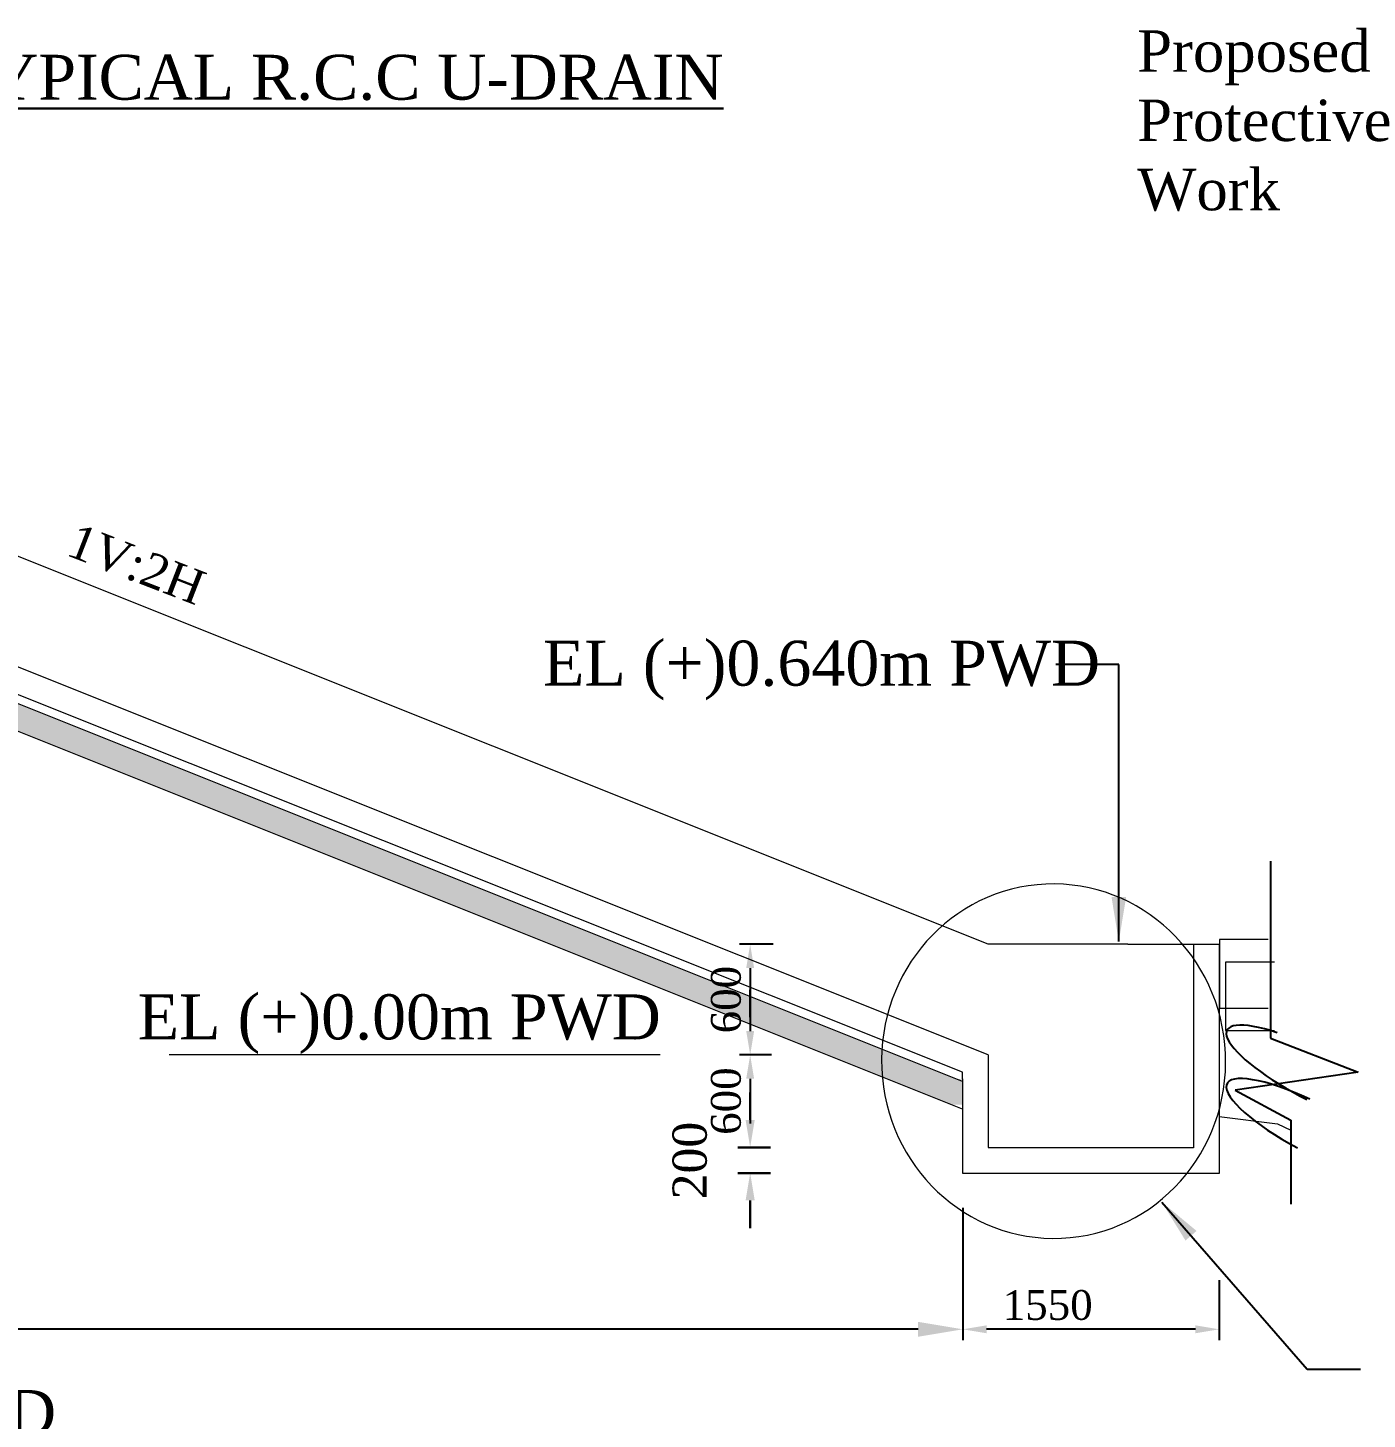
# Model space of a CAD drawing. Header units: metres. Extents: x -2434 to 11656, y -15288 to 8109.
# Drawn here: x 3242.9 to 3287.88, y -14067.25 to -14020.52 of the extents above; entities that cross this region are included whole.
import ezdxf

# ---------------------------------------------------------------- set-up
doc = ezdxf.new("R2010")
doc.units = ezdxf.units.M
doc.layers.add('Blocks', color=11, linetype='Continuous', lineweight=9)
doc.layers.add('Layer1', color=7, linetype='Continuous', lineweight=13)
doc.styles.get("Standard").update_dxf_attribs({"font": 'times.ttf'})
doc.styles.add('TIMES', font='ARIALN.TTF')
doc.dimstyles.get("Standard").update_dxf_attribs({"dimtxt": 0.5, "dimasz": 0.4075, "dimexe": 0.364, "dimexo": 0.219, "dimgap": 0.09, "dimtad": 0, "dimdec": 0, "dimlfac": 1000, "dimzin": 0, "dimdsep": 46, "dimtxsty": 'Standard', "dimcen": 0.09, "dimadec": 0, "dimazin": 0, "dimtfac": 1, "dimtdec": 0, "dimtofl": 0, "dimtmove": 0, "dimatfit": 3, "dimfxl": 1, "dimtolj": 1, "dimtzin": 0, "dimarcsym": 0})
pattern_1 = [(37.5, (3345.56515, -14675.08254), (-0.01840036, 0.56282522), [0, -0.443992, 0, -0.49657, 0, -0.4746625]), (7.5, (3345.56515, -14675.08254), (0.5169518, 0.8243489), [0, -0.239522, 0, -0.400177, 0, -0.1533525]), (327.5, (3345.20587, -14675.08254), (0.90964123, 0.00165276), [0, -0.14605, 0, -0.52578, 0, -0.686435]), (317.5, (3345.2059, -14675.0825), (0.8780899, 0.2563687), [0, -0.073025, 0, -0.344678, 0, -0.394335])]

# ---------------------------------------------------------------- blocks, each defined once
blk = doc.blocks.new('*D1238')
at = {"layer": 'Blocks', "color": 0, "lineweight": -2, "ltscale": 0.5}
for p, q in [((3274.299, -14060.159), (3274.299, -14064.6)), ((3195.053, -14064.74), (3195.053, -14063.872)), ((3196.553, -14064.236), (3234.06, -14064.236)), ((3272.799, -14064.236), (3235.291, -14064.236))]:
    blk.add_line(p, q, dxfattribs=at)
at = {"layer": 'Blocks', "color": 0, "lineweight": -3, "ltscale": 0.5}
for points in [[(3196.553, -14063.986), (3196.553, -14064.486), (3195.053, -14064.236)], [(3272.799, -14063.986), (3272.799, -14064.486), (3274.299, -14064.236)]]:
    blk.add_solid(points, dxfattribs=at)
at = {"layer": 'Defpoints', "color": 0, "lineweight": -3, "ltscale": 0.5}
for p in [(3274.299, -14059.94), (3274.299, -14064.236), (3195.053, -14064.959)]:
    blk.add_point(p, dxfattribs=at)
at = {"layer": 'Blocks', "color": 0, "lineweight": 30, "ltscale": 0.5, "insert": (3234.676, -14064.236), "char_height": 1.25, "attachment_point": 5}
blk.add_mtext('\\A1;L', dxfattribs=at)
blk = doc.blocks.new('*D1240')
at = {"layer": 'Blocks', "color": 0, "lineweight": -2, "ltscale": 0.5}
for p, q in [((3267.871, -14055.02), (3266.794, -14055.02)), ((3267.158, -14055.82), (3267.158, -14057.325)), ((3267.837, -14058.125), (3266.794, -14058.125))]:
    blk.add_line(p, q, dxfattribs=at)
at = {"layer": 'Blocks', "color": 0, "lineweight": -3, "ltscale": 0.5}
for points in [[(3267.025, -14055.82), (3267.291, -14055.82), (3267.158, -14055.02)], [(3267.025, -14057.325), (3267.291, -14057.325), (3267.158, -14058.125)]]:
    blk.add_solid(points, dxfattribs=at)
at = {"layer": 'Defpoints', "color": 0, "lineweight": -3, "ltscale": 0.5}
for p in [(3268.09, -14055.02), (3267.158, -14058.125), (3268.056, -14058.125)]:
    blk.add_point(p, dxfattribs=at)
at = {"layer": 'Blocks', "color": 0, "lineweight": 30, "ltscale": 0.5, "insert": (3266.349, -14056.572), "char_height": 1, "attachment_point": 5, "rotation": 90}
blk.add_mtext('\\A1;600', dxfattribs=at)
blk = doc.blocks.new('*D1241')
at = {"layer": 'Blocks', "color": 0, "lineweight": -2, "ltscale": 0.5}
for p, q in [((3267.927, -14051.304), (3266.794, -14051.304)), ((3267.158, -14052.104), (3267.158, -14054.22)), ((3267.871, -14055.02), (3266.794, -14055.02))]:
    blk.add_line(p, q, dxfattribs=at)
at = {"layer": 'Blocks', "color": 0, "lineweight": -3, "ltscale": 0.5}
for points in [[(3267.025, -14052.104), (3267.291, -14052.104), (3267.158, -14051.304)], [(3267.025, -14054.22), (3267.291, -14054.22), (3267.158, -14055.02)]]:
    blk.add_solid(points, dxfattribs=at)
at = {"layer": 'Defpoints', "color": 0, "lineweight": -3, "ltscale": 0.5}
for p in [(3268.146, -14051.304), (3267.158, -14055.02), (3268.09, -14055.02)]:
    blk.add_point(p, dxfattribs=at)
at = {"layer": 'Blocks', "color": 0, "lineweight": 30, "ltscale": 0.5, "insert": (3266.349, -14053.162), "char_height": 1, "attachment_point": 5, "rotation": 90}
blk.add_mtext('\\A1;600', dxfattribs=at)
blk = doc.blocks.new('*D1250')
at = {"layer": 'Blocks', "color": 0, "lineweight": -2, "ltscale": 0.5}
for p, q in [((3274.299, -14062.993), (3274.299, -14064.6)), ((3282.909, -14062.583), (3282.909, -14064.6)), ((3282.109, -14064.236), (3275.099, -14064.236))]:
    blk.add_line(p, q, dxfattribs=at)
at = {"layer": 'Blocks', "color": 0, "lineweight": -3, "ltscale": 0.5}
for points in [[(3275.099, -14064.103), (3275.099, -14064.369), (3274.299, -14064.236)], [(3282.109, -14064.103), (3282.109, -14064.369), (3282.909, -14064.236)]]:
    blk.add_solid(points, dxfattribs=at)
at = {"layer": 'Defpoints', "color": 0, "lineweight": -3, "ltscale": 0.5}
for p in [(3282.909, -14062.364), (3274.299, -14062.774), (3274.299, -14064.236)]:
    blk.add_point(p, dxfattribs=at)
at = {"layer": 'Blocks', "color": 0, "lineweight": 30, "ltscale": 0.5, "insert": (3277.149, -14063.427), "char_height": 1, "attachment_point": 5}
blk.add_mtext('\\A1;1550', dxfattribs=at)
blk = doc.blocks.new('*D1283')
at = {"layer": 'Blocks', "color": 0, "lineweight": -2, "ltscale": 0.5}
for p, q in [((3274.299, -14060.159), (3274.299, -14064.6)), ((3195.053, -14064.74), (3195.053, -14063.872)), ((3196.553, -14064.236), (3234.06, -14064.236)), ((3272.799, -14064.236), (3235.291, -14064.236))]:
    blk.add_line(p, q, dxfattribs=at)
at = {"layer": 'Blocks', "color": 0, "lineweight": -3, "ltscale": 0.5}
for points in [[(3196.553, -14063.986), (3196.553, -14064.486), (3195.053, -14064.236)], [(3272.799, -14063.986), (3272.799, -14064.486), (3274.299, -14064.236)]]:
    blk.add_solid(points, dxfattribs=at)
at = {"layer": 'Defpoints', "color": 0, "lineweight": -3, "ltscale": 0.5}
for p in [(3274.299, -14059.94), (3274.299, -14064.236), (3195.053, -14064.959)]:
    blk.add_point(p, dxfattribs=at)
at = {"layer": 'Blocks', "color": 0, "lineweight": 30, "ltscale": 0.5, "insert": (3234.676, -14064.236), "char_height": 1.25, "attachment_point": 5}
blk.add_mtext('\\A1;L', dxfattribs=at)
blk = doc.blocks.new('*D1285')
at = {"layer": 'Blocks', "color": 0, "lineweight": -2, "ltscale": 0.5}
for p, q in [((3267.871, -14055.02), (3266.794, -14055.02)), ((3267.158, -14055.82), (3267.158, -14057.325)), ((3267.837, -14058.125), (3266.794, -14058.125))]:
    blk.add_line(p, q, dxfattribs=at)
at = {"layer": 'Blocks', "color": 0, "lineweight": -3, "ltscale": 0.5}
for points in [[(3267.025, -14055.82), (3267.291, -14055.82), (3267.158, -14055.02)], [(3267.025, -14057.325), (3267.291, -14057.325), (3267.158, -14058.125)]]:
    blk.add_solid(points, dxfattribs=at)
at = {"layer": 'Defpoints', "color": 0, "lineweight": -3, "ltscale": 0.5}
for p in [(3268.09, -14055.02), (3267.158, -14058.125), (3268.056, -14058.125)]:
    blk.add_point(p, dxfattribs=at)
at = {"layer": 'Blocks', "color": 0, "lineweight": 30, "ltscale": 0.5, "insert": (3266.349, -14056.572), "char_height": 1, "attachment_point": 5, "rotation": 90}
blk.add_mtext('\\A1;600', dxfattribs=at)
blk = doc.blocks.new('*D1286')
at = {"layer": 'Blocks', "color": 0, "lineweight": -2, "ltscale": 0.5}
for p, q in [((3267.927, -14051.304), (3266.794, -14051.304)), ((3267.158, -14052.104), (3267.158, -14054.22)), ((3267.871, -14055.02), (3266.794, -14055.02))]:
    blk.add_line(p, q, dxfattribs=at)
at = {"layer": 'Blocks', "color": 0, "lineweight": -3, "ltscale": 0.5}
for points in [[(3267.025, -14052.104), (3267.291, -14052.104), (3267.158, -14051.304)], [(3267.025, -14054.22), (3267.291, -14054.22), (3267.158, -14055.02)]]:
    blk.add_solid(points, dxfattribs=at)
at = {"layer": 'Defpoints', "color": 0, "lineweight": -3, "ltscale": 0.5}
for p in [(3268.146, -14051.304), (3267.158, -14055.02), (3268.09, -14055.02)]:
    blk.add_point(p, dxfattribs=at)
at = {"layer": 'Blocks', "color": 0, "lineweight": 30, "ltscale": 0.5, "insert": (3266.349, -14053.162), "char_height": 1, "attachment_point": 5, "rotation": 90}
blk.add_mtext('\\A1;600', dxfattribs=at)
blk = doc.blocks.new('*D1295')
at = {"layer": 'Blocks', "color": 0, "lineweight": -2, "ltscale": 0.5}
for p, q in [((3274.299, -14062.993), (3274.299, -14064.6)), ((3282.909, -14062.583), (3282.909, -14064.6)), ((3282.109, -14064.236), (3275.099, -14064.236))]:
    blk.add_line(p, q, dxfattribs=at)
at = {"layer": 'Blocks', "color": 0, "lineweight": -3, "ltscale": 0.5}
for points in [[(3275.099, -14064.103), (3275.099, -14064.369), (3274.299, -14064.236)], [(3282.109, -14064.103), (3282.109, -14064.369), (3282.909, -14064.236)]]:
    blk.add_solid(points, dxfattribs=at)
at = {"layer": 'Defpoints', "color": 0, "lineweight": -3, "ltscale": 0.5}
for p in [(3282.909, -14062.364), (3274.299, -14062.774), (3274.299, -14064.236)]:
    blk.add_point(p, dxfattribs=at)
at = {"layer": 'Blocks', "color": 0, "lineweight": 30, "ltscale": 0.5, "insert": (3277.149, -14063.427), "char_height": 1, "attachment_point": 5}
blk.add_mtext('\\A1;1550', dxfattribs=at)

msp = doc.modelspace()

# ---------------------------------------------------------------- hatches: boundary and pattern name
at = {"layer": 'Blocks', "lineweight": 5, "ltscale": 0.05}
h = msp.add_hatch(dxfattribs=at)
h.set_pattern_fill('AR-SAND', color=0, scale=0.0115, style=0)
h.set_pattern_definition(pattern_1)
h.paths.add_polyline_path([(3276.532468, -14058.966011), (3276.532468, -14056.420776), (3278.018451, -14056.420776), (3278.018451, -14058.966011)], flags=9)
h.paths.add_polyline_path([(3237.113242, -14043.746228), (3237.113242, -14041.197469), (3238.599225, -14041.197469), (3238.599225, -14043.746228)], flags=9)
h.paths.add_polyline_path([(3274.284353, -14056.687144), (3274.284353, -14055.824644), (3274.062884, -14055.824644), (3238.306141, -14041.521946), (3238.308428, -14041.536528), (3238.310669, -14041.551126), (3238.312863, -14041.565741), (3238.31501, -14041.580372), (3238.317109, -14041.595018), (3238.319162, -14041.609679), (3238.321167, -14041.624354), (3238.323125, -14041.639044), (3238.325035, -14041.653748), (3238.326898, -14041.668465), (3238.328714, -14041.683194), (3238.330482, -14041.697936), (3238.332203, -14041.712691), (3238.333876, -14041.727456), (3238.335501, -14041.742233), (3238.337079, -14041.757021), (3238.338609, -14041.771819), (3238.340091, -14041.786626), (3238.341525, -14041.801444), (3238.342911, -14041.81627), (3238.34425, -14041.831104), (3238.34554, -14041.845947), (3238.346782, -14041.860797), (3238.347977, -14041.875655), (3238.349123, -14041.89052), (3238.350221, -14041.90539), (3238.351271, -14041.920267), (3238.352273, -14041.935149), (3238.353226, -14041.950036), (3238.354132, -14041.964928), (3238.354989, -14041.979824), (3238.355798, -14041.994724), (3238.356558, -14042.009627), (3238.35727, -14042.024533), (3238.357934, -14042.039442), (3238.35855, -14042.054352), (3238.359117, -14042.069264), (3238.359635, -14042.084177), (3238.360106, -14042.099091), (3238.360527, -14042.114004), (3238.360901, -14042.128918), (3238.361226, -14042.143831), (3238.361502, -14042.158743), (3238.36173, -14042.173654), (3238.361909, -14042.188562), (3238.36204, -14042.203469), (3238.362123, -14042.218372), (3238.362157, -14042.233272), (3238.362142, -14042.248169), (3238.362079, -14042.263061), (3238.361968, -14042.277949), (3238.361808, -14042.292831), (3238.361599, -14042.307709), (3238.361342, -14042.32258), (3238.361037, -14042.337445), (3238.360683, -14042.352303), (3238.360281, -14042.367154), (3238.35983, -14042.381998), (3238.359331, -14042.396833), (3238.358783, -14042.41166), (3238.358187, -14042.426478), (3238.357542, -14042.441287), (3238.35685, -14042.456086), (3238.356108, -14042.470875), (3273.896781, -14056.687144)])
h = msp.add_hatch(dxfattribs=at)
h.set_pattern_fill('AR-SAND', color=0, scale=0.0115, style=0)
h.set_pattern_definition(pattern_1)
h.paths.add_polyline_path([(3276.532468, -14058.966011), (3276.532468, -14056.420776), (3278.018451, -14056.420776), (3278.018451, -14058.966011)], flags=9)
h.paths.add_polyline_path([(3237.113242, -14043.746228), (3237.113242, -14041.197469), (3238.599225, -14041.197469), (3238.599225, -14043.746228)], flags=9)
h.paths.add_polyline_path([(3274.284353, -14056.687144), (3274.284353, -14055.824644), (3274.062884, -14055.824644), (3238.306141, -14041.521946), (3238.308428, -14041.536528), (3238.310669, -14041.551126), (3238.312863, -14041.565741), (3238.31501, -14041.580372), (3238.317109, -14041.595018), (3238.319162, -14041.609679), (3238.321167, -14041.624354), (3238.323125, -14041.639044), (3238.325035, -14041.653748), (3238.326898, -14041.668465), (3238.328714, -14041.683194), (3238.330482, -14041.697936), (3238.332203, -14041.712691), (3238.333876, -14041.727456), (3238.335501, -14041.742233), (3238.337079, -14041.757021), (3238.338609, -14041.771819), (3238.340091, -14041.786626), (3238.341525, -14041.801444), (3238.342911, -14041.81627), (3238.34425, -14041.831104), (3238.34554, -14041.845947), (3238.346782, -14041.860797), (3238.347977, -14041.875655), (3238.349123, -14041.89052), (3238.350221, -14041.90539), (3238.351271, -14041.920267), (3238.352273, -14041.935149), (3238.353226, -14041.950036), (3238.354132, -14041.964928), (3238.354989, -14041.979824), (3238.355798, -14041.994724), (3238.356558, -14042.009627), (3238.35727, -14042.024533), (3238.357934, -14042.039442), (3238.35855, -14042.054352), (3238.359117, -14042.069264), (3238.359635, -14042.084177), (3238.360106, -14042.099091), (3238.360527, -14042.114004), (3238.360901, -14042.128918), (3238.361226, -14042.143831), (3238.361502, -14042.158743), (3238.36173, -14042.173654), (3238.361909, -14042.188562), (3238.36204, -14042.203469), (3238.362123, -14042.218372), (3238.362157, -14042.233272), (3238.362142, -14042.248169), (3238.362079, -14042.263061), (3238.361968, -14042.277949), (3238.361808, -14042.292831), (3238.361599, -14042.307709), (3238.361342, -14042.32258), (3238.361037, -14042.337445), (3238.360683, -14042.352303), (3238.360281, -14042.367154), (3238.35983, -14042.381998), (3238.359331, -14042.396833), (3238.358783, -14042.41166), (3238.358187, -14042.426478), (3238.357542, -14042.441287), (3238.35685, -14042.456086), (3238.356108, -14042.470875), (3273.896781, -14056.687144)])

# ---------------------------------------------------------------- linework, layer by layer
at = {"color": 0, "linetype": 'Continuous', "lineweight": -3, "ltscale": 0.5}
for p, q in [((3284.633026, -14048.507585), (3284.633026, -14054.45219)), ((3284.633026, -14054.45219), (3287.573765, -14055.598136)), ((3287.573765, -14055.598136), (3283.44959, -14056.206931)), ((3283.44959, -14056.206931), (3285.314438, -14057.209645)), ((3285.314438, -14057.209645), (3285.314438, -14060.038686))]:
    msp.add_line(p, q, dxfattribs=at)
for centre, start_param, end_param in [((3286.092819, -14055.70609), 8.416926858, 11.044514745), ((3286.092819, -14055.70609), 8.416926858, 11.044514745), ((3286.092819, -14057.499236), 1.749632247, 4.653164598), ((3286.092819, -14057.499236), 1.749632247, 4.653164598)]:
    msp.add_ellipse(centre, major_axis=(2.923175, -1.515475), ratio=0.252503121, start_param=start_param, end_param=end_param, dxfattribs=at)
at = {"layer": 'Blocks', "color": 0, "lineweight": 13, "ltscale": 0.05}
for p, q in [((3275.146853, -14051.30388), (3203.073763, -14022.474644)), ((3275.146853, -14051.30388), (3203.073763, -14022.474644)), ((3275.146853, -14055.019644), (3202.409353, -14025.924644)), ((3275.146853, -14055.019644), (3202.409353, -14025.924644)), ((3274.284353, -14055.603585), (3236.280013, -14040.401848)), ((3274.284353, -14055.603585), (3236.280013, -14040.401848)), ((3274.284353, -14055.913232), (3236.280013, -14040.711495)), ((3274.284353, -14055.913232), (3236.280013, -14040.711495)), ((3274.284353, -14056.842172), (3236.280013, -14041.640436)), ((3274.284353, -14056.842172), (3236.280013, -14041.640436)), ((3279.836263, -14051.30388), (3275.146853, -14051.30388)), ((3279.836263, -14051.30388), (3275.146853, -14051.30388)), ((3279.836263, -14051.30388), (3282.909353, -14051.30388)), ((3279.836263, -14051.30388), (3282.909353, -14051.30388)), ((3282.046853, -14051.30388), (3282.046853, -14058.141725)), ((3282.046853, -14051.30388), (3282.046853, -14058.141725)), ((3282.909353, -14051.320961), (3282.909353, -14059.004225)), ((3282.909353, -14051.320961), (3282.909353, -14059.004225)), ((3264.132266, -14055.019644), (3247.646989, -14055.019644)), ((3264.132266, -14055.019644), (3247.646989, -14055.019644)), ((3275.146853, -14055.019644), (3275.146853, -14058.124644)), ((3275.146853, -14055.019644), (3275.146853, -14058.124644)), ((3274.284353, -14055.824644), (3274.284353, -14055.603585)), ((3274.284353, -14055.824644), (3274.284353, -14055.603585)), ((3274.284353, -14055.824644), (3274.284353, -14058.987144)), ((3274.284353, -14055.824644), (3274.284353, -14058.987144)), ((3275.146853, -14058.124644), (3282.046853, -14058.124644)), ((3275.146853, -14058.124644), (3282.046853, -14058.124644)), ((3274.284353, -14058.987144), (3282.909353, -14058.987144)), ((3274.284353, -14058.987144), (3282.909353, -14058.987144))]:
    msp.add_line(p, q, dxfattribs=at)
at = {"layer": 'Blocks', "color": 0, "lineweight": 30, "ltscale": 0.5}
for p, q in [((3267.158014, -14053.754644), (3267.158014, -14052.834644)), ((3267.158014, -14053.754644), (3267.158014, -14052.834644)), ((3267.158014, -14057.204644), (3267.158014, -14056.284644)), ((3267.158014, -14057.204644), (3267.158014, -14056.284644)), ((3267.837676, -14058.124644), (3266.739414, -14058.124644)), ((3267.837676, -14058.124644), (3266.739414, -14058.124644)), ((3267.840884, -14058.987144), (3266.739414, -14058.987144)), ((3267.840884, -14058.987144), (3266.739414, -14058.987144)), ((3267.158014, -14059.907144), (3267.158014, -14060.837844)), ((3267.158014, -14059.907144), (3267.158014, -14060.837844))]:
    msp.add_line(p, q, dxfattribs=at)
at = {"layer": 'Blocks', "color": 0, "lineweight": 13, "ltscale": 0.05}
for points in [[(3284.555143, -14051.145856), (3282.914689, -14051.145856), (3282.914689, -14053.445856), (3284.555143, -14053.445856)], [(3284.763369, -14051.899209), (3283.122915, -14051.899209), (3283.122915, -14054.199209), (3284.763369, -14054.199209)], [(3284.633026, -14051.899209), (3283.122915, -14051.899209), (3283.122915, -14054.199209), (3284.763369, -14054.199209)], [(3282.909353, -14057.093852), (3284.867702, -14057.337429), (3285.314438, -14057.544603)], [(3282.909353, -14057.093852), (3284.867702, -14057.337429), (3285.314438, -14057.544603)]]:
    msp.add_lwpolyline(points, dxfattribs=at)
at = {"layer": 'Blocks', "color": 0, "lineweight": 13, "ltscale": 0.05, "extrusion": (0, 0, -1)}
msp.add_ellipse((3277.347654, -14055.230115), major_axis=(-0.260991, 5.946689), ratio=0.970241455, dxfattribs=at)
msp.add_ellipse((3277.347654, -14055.230115), major_axis=(-0.260991, 5.946689), ratio=0.970241455, dxfattribs=at)
at = {"layer": 'Blocks', "color": 0, "lineweight": 13, "ltscale": 0.5}
for points in [[(3267.00468, -14057.204644), (3267.311347, -14057.204644), (3267.158014, -14058.124644)], [(3267.00468, -14057.204644), (3267.311347, -14057.204644), (3267.158014, -14058.124644)], [(3267.00468, -14059.907144), (3267.311347, -14059.907144), (3267.158014, -14058.987144)], [(3267.00468, -14059.907144), (3267.311347, -14059.907144), (3267.158014, -14058.987144)]]:
    msp.add_solid(points, dxfattribs=at)

# ---------------------------------------------------------------- texts
at = {"color": 0, "linetype": 'ByBlock', "lineweight": 30, "ltscale": 0.5, "attachment_point": 1}
for s, insert, char_height, width in [('Proposed\\PProtective\\PWork', (3280.153433, -14020.60473), 1.3946536, 72.91423283), ('Proposed\\PProtective\\PWork', (3280.153433, -14020.60473), 1.3946536, 72.91423283), ('{\\LPLAN OF TYPICAL R.C.C U-DRAIN}', (3230.235022, -14021.42711), 1.50622592, 66.12756405), ('{\\LPLAN OF TYPICAL R.C.C U-DRAIN}', (3230.235022, -14021.42711), 1.50622592, 66.12756405), ('EL (+)0.640m PWD ', (3260.197127, -14041.107174), 1.51040988, 87.17156097), ('EL (+)0.00m PWD ', (3246.586861, -14052.987593), 1.51040988, 87.17156097), ('          {\\LSECTION D-D\\P}(Reinforcement Not Shown)', (3223.944799, -14066.277684), 1.50622592, 66.12756405), ('          {\\LSECTION D-D\\P}(Reinforcement Not Shown)', (3223.944799, -14066.277684), 1.50622592, 66.12756405)]:
    msp.add_mtext(s, dxfattribs=dict(at, insert=insert, char_height=char_height, width=width))
at = {"layer": 'Blocks', "color": 0, "lineweight": 30, "ltscale": 0.5, "insert": (3265.132825, -14058.568076), "char_height": 1.15, "attachment_point": 5, "rotation": 90}
msp.add_mtext('\\A1;200', dxfattribs=at)
msp.add_mtext('\\A1;200', dxfattribs=at)
at = {"layer": 'Layer1', "color": 7, "lineweight": 30, "insert": (3244.553165, -14037.139673), "char_height": 1.15225687, "width": 11.36506851, "attachment_point": 1, "rotation": 338.7962887, "style": 'TIMES'}
msp.add_mtext('{\\fTimes New Roman|b0|i0|c0|p18;\\C0;1V:2H}', dxfattribs=at)

# ---------------------------------------------------------------- dimensions: what is measured, and where the dimension line sits
at = {"layer": 'Blocks', "color": 0, "lineweight": 30, "ltscale": 0.5}
for base, p1, p2, picture, middle in [((3267.158014, -14055.019644), (3268.146304, -14051.30388), (3268.089526, -14055.019644), '*D1241', (3266.349362, -14053.161762)), ((3267.158014, -14055.019644), (3268.146304, -14051.30388), (3268.089526, -14055.019644), '*D1286', (3266.349362, -14053.161762)), ((3267.158014, -14058.124644), (3268.089526, -14055.019644), (3268.056164, -14058.124644), '*D1240', (3266.349362, -14056.572144)), ((3267.158014, -14058.124644), (3268.089526, -14055.019644), (3268.056164, -14058.124644), '*D1285', (3266.349362, -14056.572144))]:
    dim = msp.add_linear_dim(base=base, p1=p1, p2=p2, angle=90, text='600', dimstyle='Standard', override={"dimtxt": 1, "dimasz": 0.8, "dimgap": 0.3, "dimtad": 1, "dimdec": 2, "dimlfac": 1, "dimpost": ' m', "dimtdec": 2, "dimfxl": 0.12}, dxfattribs=at)
    dim.commit()
    dim.dimension.update_dxf_attribs({"geometry": picture, "text_midpoint": middle})
for picture in ['*D1238', '*D1283']:
    dim = msp.add_linear_dim(base=(3274.298853, -14064.236119), p1=(3195.052513, -14064.958754), p2=(3274.298853, -14059.939643), text='L', dimstyle='Standard', override={"dimtxt": 1.25, "dimasz": 1.5, "dimdec": 2, "dimlfac": 1, "dimpost": ' m', "dimtdec": 2, "dimfxl": 0.12}, dxfattribs=at)
    dim.commit()
    dim.dimension.update_dxf_attribs({"geometry": picture, "text_midpoint": (3234.675683, -14064.236119)})
for picture in ['*D1250', '*D1295']:
    dim = msp.add_linear_dim(base=(3274.298853, -14064.236119), p1=(3282.909353, -14062.363533), p2=(3274.298853, -14062.774476), angle=180, text='1550', dimstyle='Standard', override={"dimtxt": 1, "dimasz": 0.8, "dimgap": 0.3, "dimtad": 1, "dimdec": 2, "dimlfac": 1, "dimpost": ' m', "dimtdec": 2, "dimfxl": 0.12}, dxfattribs=at)
    dim.commit()
    dim.dimension.update_dxf_attribs({"geometry": picture, "text_midpoint": (3277.148592, -14064.236119), "dimtype": 160})

# ---------------------------------------------------------------- leaders
for points in [[(3279.537144, -14051.21176), (3279.537144, -14041.910697), (3277.423033, -14041.910697)], [(3280.977783, -14059.960876), (3285.863688, -14065.578433), (3287.649771, -14065.578433)], [(3280.977783, -14059.960876), (3285.863688, -14065.578433), (3287.649771, -14065.578433)]]:
    msp.add_leader(points, dimstyle='Standard', override={"dimtxt": 1.5, "dimasz": 1.5, "dimdec": 2, "dimlfac": 1, "dimpost": ' m', "dimtdec": 2, "dimfxl": 0.12}, dxfattribs=at)

doc.saveas('drawing.dxf')
